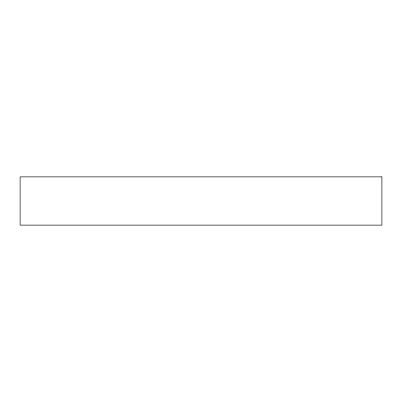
<?xml version="1.0" encoding="UTF-8"?>
<svg xmlns="http://www.w3.org/2000/svg" width="402" height="402" viewBox="0 0 402 402"><rect width="100%" height="100%" fill="white"/><g stroke="black" fill="none" stroke-linecap="round" stroke-linejoin="round"><path stroke-width="0.6" d="M381.9 176.88L20.1 176.88L20.1 225.12L381.9 225.12L381.9 176.88"/></g></svg>
